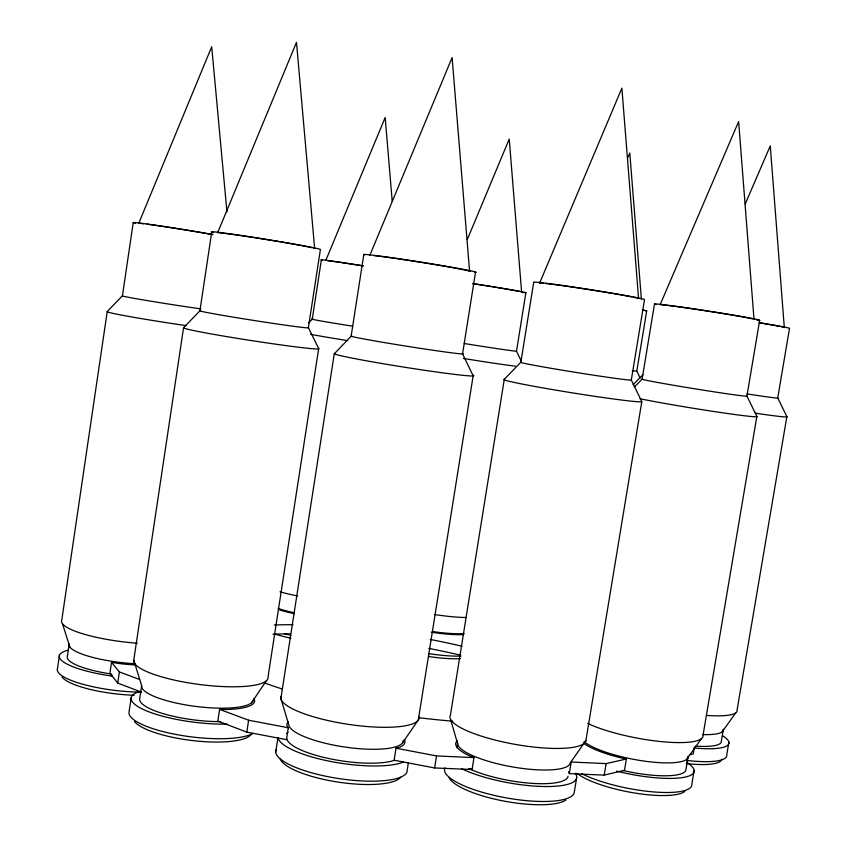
<?xml version="1.0" encoding="UTF-8"?>
<svg xmlns="http://www.w3.org/2000/svg" width="847" height="847" viewBox="0 0 847 847"><rect width="100%" height="100%" fill="white"/><g stroke="black" fill="none" stroke-linecap="round" stroke-linejoin="round"><path stroke-width="1.27" d="M133.233 222.602L122.423 295.804L107.23 311.527L61.757 620.269A63.313 13.15 7 0 0 137.278 643.222M59.449 655.218L57.501 668.474A60.433 14.208 6.7 0 0 140.835 692.137M135.488 664.948A54.113 11.953 6.9 0 1 118.548 663.445L111.529 662.354L109.898 673.28L117.722 683.095L141.502 692.126M117.722 683.095L119.395 671.946L111.529 662.354M220.241 721.602A56.146 13.933 7.3 0 1 139.702 698.807L141.661 685.71L133.762 660.184L183.555 327.789L199.903 310.838L211.75 231.951M131.179 697.769L129.04 712.031A64.637 16.58 7.2 0 0 179.966 735.185A64.637 16.58 7.2 0 0 253.031 733.449M253.941 698.553A57.871 13.954 7.3 0 1 226.604 709.5L219.617 709.384L217.827 721.093L246.795 732.094L286.445 739.664L288.287 727.753L286.942 725.614A59.661 15.119 8.6 0 1 288.266 721.824M133.762 660.184A67.728 15.352 7.5 0 0 200.517 684.62A67.728 15.352 7.5 0 0 268.023 676.997L318.684 348.541L308.382 327.673L320.399 249.547A55.087 1.334 9.2 0 0 260.802 238.505A55.087 1.334 9.2 0 0 213.592 232.597M246.795 732.094L248.626 720.215L219.617 709.384M321.373 259.891L312.257 319.171L308.753 322.813M275.688 752.274L277.975 737.493A66.669 17.395 8.6 0 0 330.743 761.474A66.669 17.395 8.6 0 0 403.532 762.025M363.829 254.407L351.124 336.248L334.247 353.866L280.886 698.553L288.827 724.968A57.903 14.643 8.6 0 0 348.149 747.499A57.903 14.643 8.6 0 0 403.32 740.151M404.559 739.876A59.661 15.119 8.6 0 1 400.028 747.086L396.036 748.229L394.141 760.225L434.617 767.954L472.065 769.531L473.992 757.62L468.455 755.344A58.972 14.653 10.2 0 1 457.444 740.564M475.538 272.131L462.557 353.866L473.155 375.803L418.312 719.908L402.717 742.639M408.381 762.755L406.814 772.602A66.627 17.967 8.6 0 1 333.739 777.747A66.627 17.967 8.6 0 1 275.921 749.923M434.617 767.954L436.544 755.926L473.992 757.62M504.293 379.308L450.413 715.217A69.02 16.114 10.1 0 0 512.53 743.888A69.02 16.114 10.1 0 0 585.902 740.543L641.804 401.647L631.301 380.017L644.535 299.542A56.156 1.408 8.9 0 0 586.96 289.123A56.156 1.408 8.9 0 0 533.705 282.326L520.852 362.23L504.293 379.308A69.772 2.361 9.1 0 0 569.671 392.426A69.772 2.361 9.1 0 0 641.804 401.647M521.392 361.309L516.501 351.198L525.902 292.639M456.935 747.742L457.708 742.925M569.29 773.629L571.206 762.014L606.134 763.602L626.378 758.997L624.493 770.294L604.229 775.111L569.29 773.629L568.686 771.585M640.163 377.984L636.796 371.05L646.706 310.881M634.234 387.185L642.111 379.16L654.498 303.999M576.648 777.906L574.245 792.443A65.865 17.416 10.2 0 1 503.933 797.451A65.865 17.416 10.2 0 1 445.024 767.795M604.229 775.111L606.134 763.602M587.702 723.444A65.515 14.177 10.9 0 0 660.353 741.517A65.515 14.177 10.9 0 0 703.031 735.334L756.847 416.385L746.927 396.036L759.664 320.346M694.413 746.895L693.227 753.957L689.447 754.846M694.148 770.516L691.84 784.206A62.54 15.32 11.2 0 1 650.835 791.68A62.54 15.32 11.2 0 1 581.698 773.65M706.631 715.408A60.444 11.953 11 0 0 737.102 709.839L786.863 416.618L777.737 397.921L789.499 328.424A49.084 1.038 8.8 0 0 758.986 322.643M728.896 742.216L726.758 754.825A57.702 12.917 11.2 0 1 686.949 760.458M138.686 223.481L211.697 46.754L226.954 211.93M217.594 232.893L296.492 42.35L314.661 248.616A49.211 1.196 9.2 0 0 313.782 248.16M325.724 260.59L385.184 117.479L392.235 201.427M369.821 255.371L452.107 57.564L469.577 271.209M467.269 239.616L509.227 139.077L521.614 291.971A36.4 0.667 9 0 1 521.117 292.067M627.733 157.86L629.787 153.011L641.423 299.711M660.067 304.856L738.637 121.555L754.021 319.478M745.233 203.989L770.262 145.896L784.311 327.609M251.538 702.766L266.329 680.797M585.902 740.543L570.264 762.925A57.236 14.187 10.2 0 1 516.681 767.615A57.236 14.187 10.2 0 1 458.132 745.519L450.615 719.516M686.568 759.441L701.295 738.785M722.173 731.84L735.81 712.782M633.122 384.697L642.915 374.734M436.544 755.926L396.036 748.229M248.626 720.215L288.287 727.753M626.378 758.997L619.157 757.398A55.987 12.896 11 0 1 583.467 743.073M119.395 671.946L139.649 679.516M469.852 768.61L472.065 769.531M62.53 623.847L69.899 647.172M290.849 635.25A48.554 9.508 8.3 0 1 284.846 633.916M290.934 638.183A44.976 8.894 8.3 0 1 275.095 634.054M294.502 612.804A42.191 7.739 8.4 0 1 278.208 608.432M327.62 260.717A36.834 0.678 9.1 0 1 362.961 265.884M297.615 595.949A50.862 8.788 8.4 0 1 280.008 591.788M347.545 340.6A51.265 1.281 8.9 0 1 310.531 334.3M352.765 326.19A41.154 0.678 8.9 0 1 313.009 319.107M322.072 260.198A41.238 0.762 9.1 0 1 363.374 265.863M722.565 735.725A57.723 12.504 11.2 0 1 694.371 748.028M695.493 746.154A50.121 10.863 11.2 0 0 721.379 740.829L723.349 729.256A50.132 10.524 11.1 0 1 702.523 734.561M721.845 759.208A53.435 12.091 11.3 0 1 686.409 763.602M759.981 322.929A43.843 0.932 8.8 0 1 780.087 326.476M781.601 326.783A43.843 0.932 8.8 0 1 783.676 327.27M786.863 416.618A60.995 1.747 9.3 0 1 755.206 413.156M777.737 397.921A48.967 0.932 9.2 0 1 747.001 393.897M686.409 762.109A62.562 14.833 11.1 0 1 681.083 777.779A62.562 14.833 11.1 0 1 616.5 771.109M622.683 770.431A54.324 12.874 11.1 0 0 686.006 768.991L688.124 756.413A54.346 12.483 11 0 1 643.921 761.051A54.346 12.483 11 0 1 584.144 741.58M684.852 791.31A57.914 14.335 11.2 0 1 633.821 792.877A57.914 14.335 11.2 0 1 577.061 773.353M661.719 304.825A47.58 1.101 8.8 0 1 666.504 305.301M667.584 305.418A47.58 1.101 8.8 0 1 708.41 311.23M709.659 311.431A47.58 1.101 8.8 0 1 752.39 318.853M756.847 416.385A66.182 2.075 9.3 0 1 714.635 411.61A66.182 2.075 9.3 0 1 639.993 398.768M746.927 396.036A53.128 1.101 9.2 0 1 695.832 388.964A53.128 1.101 9.2 0 1 642.111 379.16M656.256 304.581A53.255 1.239 8.8 0 1 708.844 311.156A53.255 1.239 8.8 0 1 757.027 320.261M636.796 371.05A41.958 0.699 9.1 0 1 632.275 370.647M642.28 309.833A42.043 0.783 8.9 0 1 645.329 310.87M112.715 676.192A60.465 13.753 6.8 0 1 68.575 650.03M111.804 674.096A52.493 11.943 6.8 0 1 67.411 656.213L69.21 644.027A52.514 11.572 6.9 0 0 135.425 663.762M134.154 695.228A55.976 13.298 6.7 0 1 61.99 676.933M139.766 223.386A45.95 1.016 9.2 0 1 143.926 223.809M147.113 224.201A45.95 1.016 9.2 0 1 205.588 233.37M206.753 233.571A45.95 1.016 9.2 0 1 212.957 234.683M186.16 325.619A63.927 1.927 8.7 0 1 107.23 311.527M200.855 308.88A51.318 1.027 8.8 0 1 147.833 300.696A51.318 1.027 8.8 0 1 122.423 295.804M135.552 223.28A51.445 1.143 9.2 0 1 153.413 224.9A51.445 1.143 9.2 0 1 212.057 234.354M575.198 773.216A65.897 16.855 10.2 0 1 540.365 786.418A65.897 16.855 10.2 0 1 461.933 768.864M568.062 776.276A57.215 14.632 10.2 0 1 529.883 783.2A57.215 14.632 10.2 0 1 468.815 768.515M565.807 800.055A60.995 16.294 10.3 0 1 503.467 800.987A60.995 16.294 10.3 0 1 449.154 777.726M543.234 283.237A50.164 1.26 8.9 0 0 539.571 283.237L621.878 88.162L638.585 298.62A50.164 1.26 8.9 0 0 636.764 297.996M545.584 283.48A50.164 1.26 8.9 0 1 551.905 284.232M553.006 284.38A50.164 1.26 8.9 0 1 612.677 293.464M613.959 293.676A50.164 1.26 8.9 0 1 622.312 295.137M623.381 295.338A50.164 1.26 8.9 0 1 631.597 296.884M633.185 297.202A50.164 1.26 8.9 0 1 635.779 297.763M631.301 380.017A56.008 1.26 9.1 0 1 573.483 372.024A56.008 1.26 9.1 0 1 520.852 362.23M394.501 760.246A57.882 15.098 8.6 0 1 331.325 759.05A57.882 15.098 8.6 0 1 286.72 738.542M400.684 777.271A61.704 16.813 8.6 0 1 337.561 782.014A61.704 16.813 8.6 0 1 280.05 758.584M373.76 255.603A50.767 1.292 9 0 1 379.033 256.196M380.165 256.334A50.767 1.292 9 0 1 424.919 262.951M426.136 263.142A50.767 1.292 9 0 1 459.01 268.859M460.016 269.05A50.767 1.292 9 0 1 469.28 271.506M418.863 716.689A69.825 16.633 8.7 0 1 348.805 724.418A69.825 16.633 8.7 0 1 281.109 696.382M472.711 375.094A70.608 2.435 9 0 1 402.632 366.92A70.608 2.435 9 0 1 335.296 353.39M462.293 353.485A56.685 1.292 9 0 1 406.084 346.127A56.685 1.292 9 0 1 351.823 336.015M364.422 254.883A56.834 1.45 9 0 1 419.318 261.882A56.834 1.45 9 0 1 475.167 272.459M227.07 724.058A64.668 16.051 7.3 0 1 149.771 712.147A64.668 16.051 7.3 0 1 139.723 691.438M251.559 733.544A59.862 15.521 7.2 0 1 195.837 740.934A59.862 15.521 7.2 0 1 134.482 721.506M252.978 700.596A56.167 13.51 7.3 0 1 194.524 706.26A56.167 13.51 7.3 0 1 141.661 685.71M219.331 232.861A49.211 1.196 9.2 0 1 224.349 233.37M225.313 233.486A49.211 1.196 9.2 0 1 242.814 235.9M243.957 236.069A49.211 1.196 9.2 0 1 253.719 237.552M254.979 237.753A49.211 1.196 9.2 0 1 279.574 241.723M280.812 241.935A49.211 1.196 9.2 0 1 312.098 247.737M318.684 348.541A68.438 2.245 8.8 0 1 252.808 340.79A68.438 2.245 8.8 0 1 183.555 327.789M308.382 327.673A54.939 1.196 8.9 0 1 255.582 320.727A54.939 1.196 8.9 0 1 199.903 310.838M460.948 656.118A47.983 9.317 9.2 0 1 428.698 653.609M460.345 658.617A44.436 8.724 9.2 0 1 428.804 656.531M464.082 633.545A41.694 7.591 9.2 0 1 432.658 631.502M472.817 283.681A36.4 0.667 9 0 1 491.715 286.635M492.88 286.826A36.4 0.667 9 0 1 519.656 291.484M465.882 617.516A50.259 8.618 9.2 0 1 434.373 614.488M515.368 366.169A50.661 1.26 9 0 1 463.457 358.45M516.501 351.198A40.667 0.667 9 0 1 464.272 343.501M524.526 292.681A40.741 0.741 9 0 1 522.07 292.416M472.488 283.544A40.741 0.741 9 0 1 525.32 292.744M272.935 634.223A187.515 41.143 9 0 1 290.076 633.863M428.815 648.4A187.515 41.143 9 0 1 460.609 655.239M452.796 721.168A187.579 40.042 9 0 1 418.566 717.674M282.337 689.034A187.579 40.042 9 0 1 264.232 682.83M274.364 624.991A187.579 40.042 9 0 1 292.861 624.726M430.244 639.453A187.579 40.042 9 0 1 462.049 646.24M286.434 733.587A59.639 15.532 8.6 0 1 288.075 732.242M463.754 634.562A42.953 7.835 9.2 0 1 431.303 632.19M293.951 613.62A43.472 7.994 8.4 0 1 279.849 609.988"/></g></svg>
